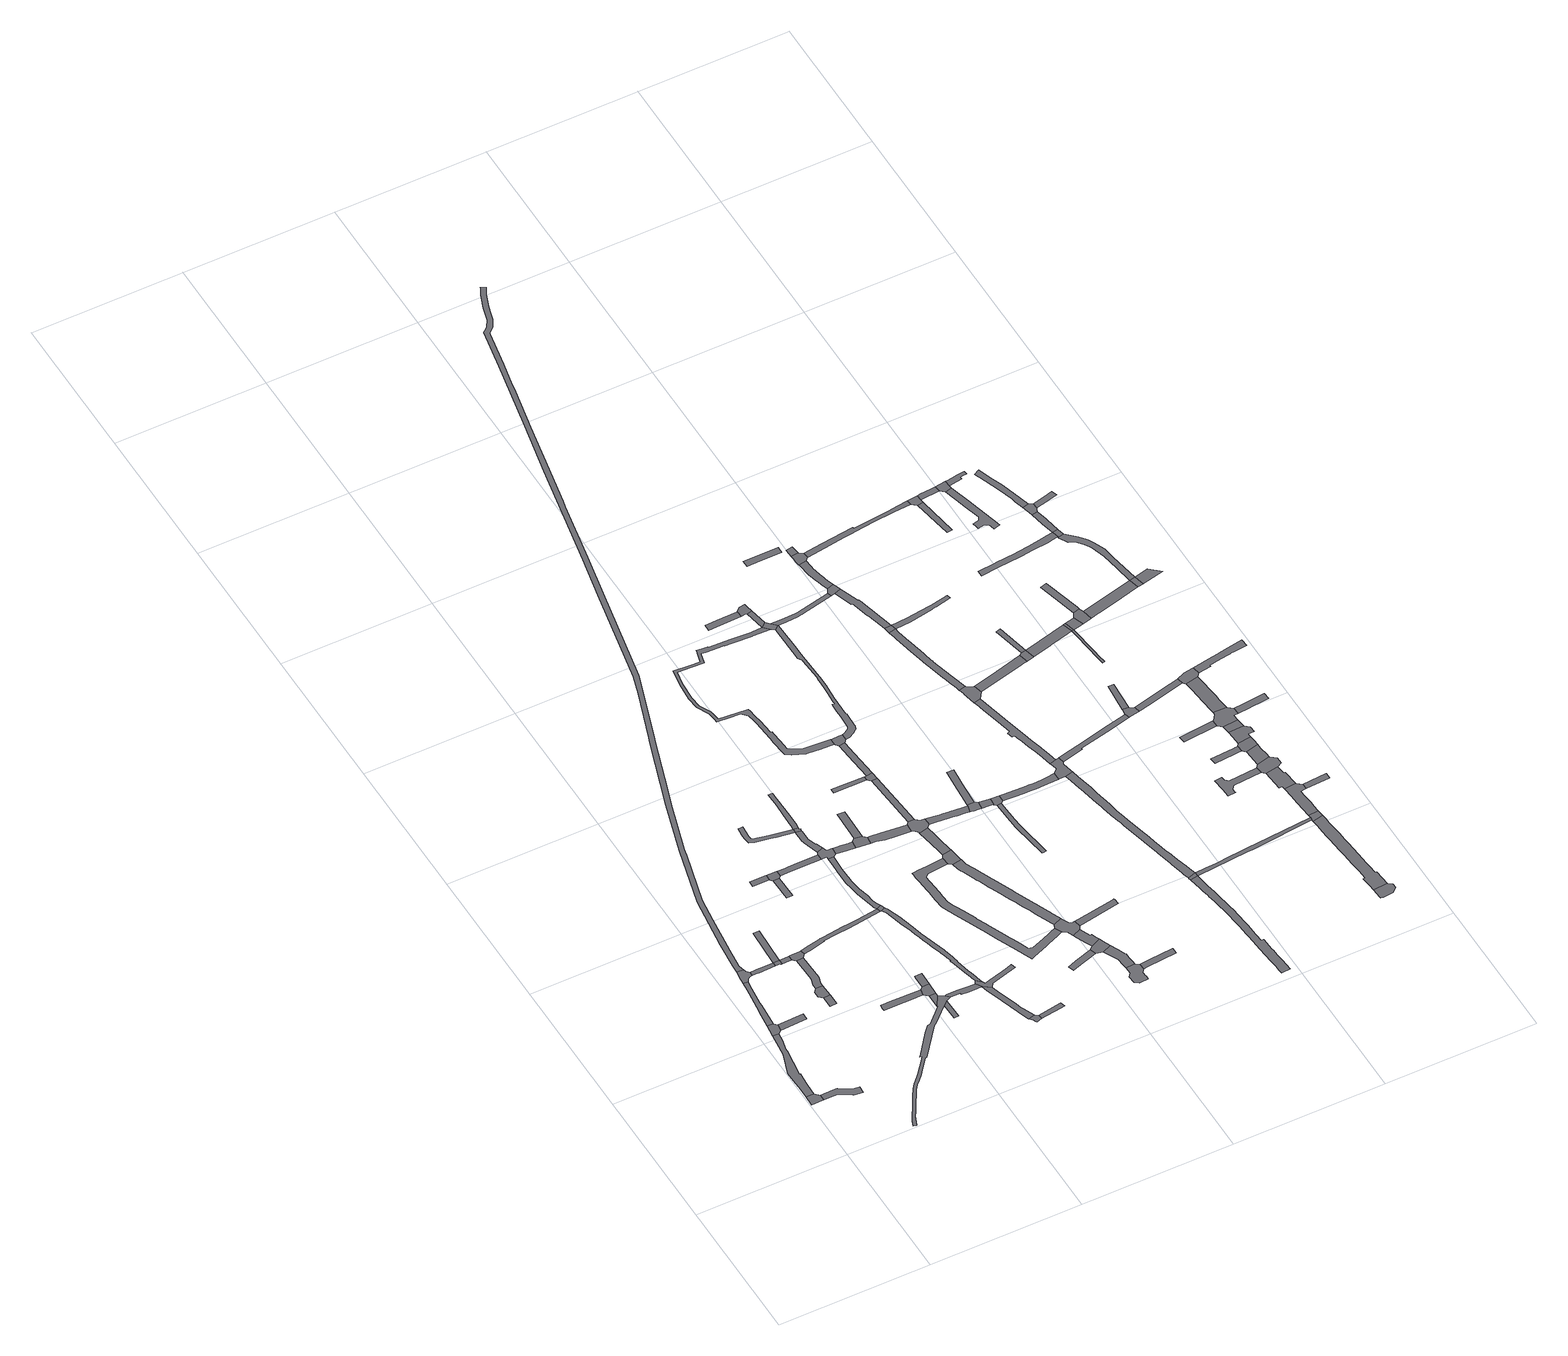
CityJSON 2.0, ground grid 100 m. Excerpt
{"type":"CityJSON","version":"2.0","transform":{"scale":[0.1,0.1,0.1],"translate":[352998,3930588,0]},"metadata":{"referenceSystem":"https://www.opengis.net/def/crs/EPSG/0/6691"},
"CityObjects":{
"road1":{"type":"Road","geometry":[{"type":"MultiSurface","lod":"1","boundaries":[[[0,1,2,3,4,5]]]}]},
"road2":{"type":"Road","attributes":{"RoadStructureAttribute.sectionType":"1"},"geometry":[{"type":"MultiSurface","lod":"1","boundaries":[[[6,7,8,9,10,11,5,4,12,13,14,15,16,17,18,19,20,21,22,23]]]}]},
"road3":{"type":"Road","attributes":{"RoadStructureAttribute.sectionType":"1"},"geometry":[{"type":"MultiSurface","lod":"1","boundaries":[[[2,24,25,26,27,28,29,30,31,32,33,3]]]}]},
"road4":{"type":"Road","geometry":[{"type":"MultiSurface","lod":"1","boundaries":[[[34,6,23,35,36,37]]]}]},
"road5":{"type":"Road","attributes":{"RoadStructureAttribute.sectionType":"1"},"geometry":[{"type":"MultiSurface","lod":"1","boundaries":[[[38,39,40,41,42,34,37,43,44,45,46]]]}]},
"road6":{"type":"Road","geometry":[{"type":"MultiSurface","lod":"1","boundaries":[[[47,48,36,35]]]}]},
"road7":{"type":"Road","geometry":[{"type":"MultiSurface","lod":"1","boundaries":[[[49,50,51,52,53,54,55,56,57,58,59,60,38,46]]]}]},
"road8":{"type":"Road","attributes":{"RoadStructureAttribute.sectionType":"1"},"geometry":[{"type":"MultiSurface","lod":"1","boundaries":[[[61,62,63,56,55,64,65,66,67,68]]]}]},
"road9":{"type":"Road","geometry":[{"type":"MultiSurface","lod":"1","boundaries":[[[67,69,70,71,72,68]]]}]},
"road10":{"type":"Road","attributes":{"RoadStructureAttribute.sectionType":"1"},"geometry":[{"type":"MultiSurface","lod":"1","boundaries":[[[73,74,75,76]]]}]},
"road11":{"type":"Road","attributes":{"RoadStructureAttribute.sectionType":"1"},"geometry":[{"type":"MultiSurface","lod":"1","boundaries":[[[77,78,79,76,75,80]]]}]},
"road12":{"type":"Road","attributes":{"RoadStructureAttribute.sectionType":"1"},"geometry":[{"type":"MultiSurface","lod":"1","boundaries":[[[81,82,68,72]]]}]},
"road13":{"type":"Road","attributes":{"RoadStructureAttribute.sectionType":"1"},"geometry":[{"type":"MultiSurface","lod":"1","boundaries":[[[83,84,72,71]]]}]},
"road14":{"type":"Road","attributes":{"RoadStructureAttribute.sectionType":"1"},"geometry":[{"type":"MultiSurface","lod":"1","boundaries":[[[85,86,87,77,80,88,89,90]]]}]},
"road15":{"type":"Road","attributes":{"RoadStructureAttribute.sectionType":"1"},"geometry":[{"type":"MultiSurface","lod":"1","boundaries":[[[91,92,93,94,95,96,97,98,99,100,101,102,103,104,105,106,107,108,109,110,111,112,113,114,115,116,117,118,119,120,121,122,123,124,125,126,127,128,129,130,131,132,133,134,135,136,137]]]}]},
"road16":{"type":"Road","geometry":[{"type":"MultiSurface","lod":"1","boundaries":[[[138,139,140,141,84,83,85,90]]]}]},
"road17":{"type":"Road","attributes":{"RoadStructureAttribute.sectionType":"1"},"geometry":[{"type":"MultiSurface","lod":"1","boundaries":[[[142,143,144,145,146,147,148,149]]]}]},
"road18":{"type":"Road","attributes":{"RoadStructureAttribute.sectionType":"1"},"geometry":[{"type":"MultiSurface","lod":"1","boundaries":[[[150,151,152,153]]]}]},
"road19":{"type":"Road","attributes":{"RoadStructureAttribute.sectionType":"1"},"geometry":[{"type":"MultiSurface","lod":"1","boundaries":[[[154,155,156,157,158,159,160,161,162,139,138,163,164,165,166,167,168,169,170,171]]]}]},
"road20":{"type":"Road","geometry":[{"type":"MultiSurface","lod":"1","boundaries":[[[94,172,173,95]]]}]},
"road21":{"type":"Road","attributes":{"RoadStructureAttribute.sectionType":"1"},"geometry":[{"type":"MultiSurface","lod":"1","boundaries":[[[174,175,91,137]]]}]},
"road22":{"type":"Road","geometry":[{"type":"MultiSurface","lod":"1","boundaries":[[[176,177,178,179]]]}]},
"road23":{"type":"Road","geometry":[{"type":"MultiSurface","lod":"1","boundaries":[[[180,149,148,173,172,181]]]}]},
"road24":{"type":"Road","geometry":[{"type":"MultiSurface","lod":"1","boundaries":[[[178,182,183,153,152,179]]]}]},
"road25":{"type":"Road","attributes":{"RoadStructureAttribute.sectionType":"1"},"geometry":[{"type":"MultiSurface","lod":"1","boundaries":[[[184,185,186,187,180,181]]]}]},
"road26":{"type":"Road","attributes":{"RoadStructureAttribute.sectionType":"1"},"geometry":[{"type":"MultiSurface","lod":"1","boundaries":[[[188,189,190,191,192,193,194,195,93,92,196,197,198,199,200,201,202]]]}]},
"road27":{"type":"Road","attributes":{"RoadStructureAttribute.sectionType":"1"},"geometry":[{"type":"MultiSurface","lod":"1","boundaries":[[[203,204,205,206,183,182,207,208,209]]]}]},
"road28":{"type":"Road","attributes":{"RoadStructureAttribute.sectionType":"1"},"geometry":[{"type":"MultiSurface","lod":"1","boundaries":[[[210,211,212,213,214,215,216,217,218,219,220,221,222,223,224,225,226]]]}]},
"road29":{"type":"Road","attributes":{"RoadStructureAttribute.sectionType":"1"},"geometry":[{"type":"MultiSurface","lod":"1","boundaries":[[[227,228,229,230,231,232,233,234,202,235,236,237,238,239,240]]]}]},
"road30":{"type":"Road","attributes":{"RoadStructureAttribute.sectionType":"1"},"geometry":[{"type":"MultiSurface","lod":"1","boundaries":[[[241,242,243,244,245,246,247,248,249,250,251,252,253,254,255,256,257,258,259,260,261,262,263,264,265,266,267,268,269,270,271,272,273,274,275,276,277,278,279,280]]]}]},
"road31":{"type":"Road","geometry":[{"type":"MultiSurface","lod":"1","boundaries":[[[171,170,256,255,281]]]}]},
"road32":{"type":"Road","geometry":[{"type":"MultiSurface","lod":"1","boundaries":[[[227,240,282,283,284,285,286]]]}]},
"road33":{"type":"Road","attributes":{"RoadStructureAttribute.sectionType":"1"},"geometry":[{"type":"MultiSurface","lod":"1","boundaries":[[[287,288,289,290,291,292,293,294,295,296,297,298,171,281,299,300,301,302,303,304,305,306,307,308]]]}]},
"road34":{"type":"Road","geometry":[{"type":"MultiSurface","lod":"1","boundaries":[[[309,310,311,312,313,314,315,316,280,279,188,202,234,317]]]}]},
"road35":{"type":"Road","geometry":[{"type":"MultiSurface","lod":"1","boundaries":[[[318,319,287,308,320,321,322,323,324,325,203,209]]]}]},
"road36":{"type":"Road","attributes":{"RoadStructureAttribute.sectionType":"1"},"geometry":[{"type":"MultiSurface","lod":"1","boundaries":[[[326,327,328,329,325,324,330,331,332,333,334,226]]]}]},
"road37":{"type":"Road","geometry":[{"type":"MultiSurface","lod":"1","boundaries":[[[334,335,336,337,210,226]]]}]},
"road38":{"type":"Road","geometry":[{"type":"MultiSurface","lod":"1","boundaries":[[[285,338,339,340,341,342,343,286]]]}]},
"road39":{"type":"Road","attributes":{"RoadStructureAttribute.sectionType":"1"},"geometry":[{"type":"MultiSurface","lod":"1","boundaries":[[[337,344,345,346,347,348,349,350,351,352,353,210]]]}]},
"road40":{"type":"Road","attributes":{"RoadStructureAttribute.sectionType":"1"},"geometry":[{"type":"MultiSurface","lod":"1","boundaries":[[[354,355,356,357,358,359,321,320]]]}]},
"road41":{"type":"Road","geometry":[{"type":"MultiSurface","lod":"1","boundaries":[[[356,355,360,361,362,363]]]}]},
"road42":{"type":"Road","attributes":{"RoadStructureAttribute.sectionType":"1"},"geometry":[{"type":"MultiSurface","lod":"1","boundaries":[[[362,364,365,363]]]}]},
"road43":{"type":"Road","attributes":{"RoadStructureAttribute.sectionType":"1"},"geometry":[{"type":"MultiSurface","lod":"1","boundaries":[[[366,367,368,369,370,371,372,373,374,375,376,377,378,379,380,381,382,383,384,385,386,387,388,389,390,391,392,393,394,395,396,397,398,399,400,401,402,403,404,405,406,407,408,409,410,411,412,413,414,415,416,417,418,419,420,421,422,423,424,425,426,427,428]]]}]},
"road44":{"type":"Road","attributes":{"RoadStructureAttribute.sectionType":"1"},"geometry":[{"type":"MultiSurface","lod":"1","boundaries":[[[429,430,431,432,361,360,433,434,435,436,437,438]]]}]},
"road45":{"type":"Road","attributes":{"RoadStructureAttribute.sectionType":"1"},"geometry":[{"type":"MultiSurface","lod":"1","boundaries":[[[439,440,441,442,443,444,445,446,447,448,449,450,451,452,453,454,455,456,457,458,459,460,461,462,463,464,465,466,467,468,469,470,471,472,473,474,475,476,477,478,479,480,481,482,483,484,485,486,487,488,489,490,59,58]]]}]},
"road46":{"type":"Road","geometry":[{"type":"MultiSurface","lod":"1","boundaries":[[[491,492,493,494,495,496,497]]]}]},
"road47":{"type":"Road","attributes":{"RoadStructureAttribute.sectionType":"1"},"geometry":[{"type":"MultiSurface","lod":"1","boundaries":[[[498,499,500,501]]]}]},
"road48":{"type":"Road","geometry":[{"type":"MultiSurface","lod":"1","boundaries":[[[502,503,504,505,393,392,506,507,508]]]}]},
"road49":{"type":"Road","attributes":{"RoadStructureAttribute.sectionType":"1"},"geometry":[{"type":"MultiSurface","lod":"1","boundaries":[[[509,510,511,512,513,505,504,514,515,516,517,518]]]}]},
"road50":{"type":"Road","attributes":{"RoadStructureAttribute.sectionType":"1"},"geometry":[{"type":"MultiSurface","lod":"1","boundaries":[[[507,519,520,521,522,523,524,525,526,527,528,529,530,531,532,533,534,535,536,537,538,539,540,541,542,543,544,545,546,547,548,549,550,551,552,553,554,555,556,557,558,559,560,561,562,508]]]}]},
"road51":{"type":"Road","geometry":[{"type":"MultiSurface","lod":"1","boundaries":[[[517,563,564,565,566,567,568,569,429,438,570,571,572,518]]]}]},
"road52":{"type":"Road","geometry":[{"type":"MultiSurface","lod":"1","boundaries":[[[573,574,575,576,541,540,428,427,577,578,579,580]]]}]},
"road53":{"type":"Road","attributes":{"RoadStructureAttribute.sectionType":"1"},"geometry":[{"type":"MultiSurface","lod":"1","boundaries":[[[581,582,569,568]]]}]},
"road54":{"type":"Road","attributes":{"RoadStructureAttribute.sectionType":"1"},"geometry":[{"type":"MultiSurface","lod":"1","boundaries":[[[583,584,585,586,587,579,578,588,589,590,591,592]]]}]},
"road55":{"type":"Road","geometry":[{"type":"MultiSurface","lod":"1","boundaries":[[[593,594,595,596,597,598,599,600,601,602,603,604,605,606]]]}]},
"road56":{"type":"Road","geometry":[{"type":"MultiSurface","lod":"1","boundaries":[[[607,608,609,583,592,491,497]]]}]},
"road57":{"type":"Road","attributes":{"RoadStructureAttribute.sectionType":"1"},"geometry":[{"type":"MultiSurface","lod":"1","boundaries":[[[610,611,612,613,614,615,616,617,618,619,620,621,622,623,624,625,626,627,628,629,630,631,632,633,634,635,636,637,638,639,640,641,642,643,644,645,646,647,648,649,650,651,652,653,654,655,656,657,658,659,660,661,662,663,664,665,666,667,668,669,670,671,672,673,674,675,676,677,678]]]}]},
"road58":{"type":"Road","attributes":{"RoadStructureAttribute.sectionType":"1"},"geometry":[{"type":"MultiSurface","lod":"1","boundaries":[[[607,679,680,681,682,600,599,683,684,685,686,687,608]]]}]},
"road59":{"type":"Road","geometry":[{"type":"MultiSurface","lod":"1","boundaries":[[[498,501,582,581,688,689]]]}]},
"road60":{"type":"Road","attributes":{"RoadStructureAttribute.sectionType":"1"},"geometry":[{"type":"MultiSurface","lod":"1","boundaries":[[[688,690,691,692,693,694,689]]]}]},
"road61":{"type":"Road","geometry":[{"type":"MultiSurface","lod":"1","boundaries":[[[691,695,696,697,698,678,677,692]]]}]},
"road62":{"type":"Road","attributes":{"RoadStructureAttribute.sectionType":"1"},"geometry":[{"type":"MultiSurface","lod":"1","boundaries":[[[699,700,701,702,703,704,565,564,705,706,707,708,709,710,711]]]}]},
"road63":{"type":"Road","geometry":[{"type":"MultiSurface","lod":"1","boundaries":[[[712,713,714,715,598,597]]]}]},
"road64":{"type":"Road","attributes":{"RoadStructureAttribute.sectionType":"1"},"geometry":[{"type":"MultiSurface","lod":"1","boundaries":[[[716,717,718,719,573,580]]]}]},
"road65":{"type":"Road","geometry":[{"type":"MultiSurface","lod":"1","boundaries":[[[720,711,710,721,722,723,724,725,726]]]}]},
"road66":{"type":"Road","attributes":{"RoadStructureAttribute.sectionType":"1"},"geometry":[{"type":"MultiSurface","lod":"1","boundaries":[[[727,728,729,730,731,732]]]}]},
"road67":{"type":"Road","attributes":{"RoadStructureAttribute.sectionType":"1"},"geometry":[{"type":"MultiSurface","lod":"1","boundaries":[[[733,734,735,736,737,738,739,740,741,742,743,744,745,746,747,748,749,750,751,752,753,754,696,695,755,756,757,758,759,760,761,762,763,764,765,766,767,768,769,770,771,772,773,774,775,776,777]]]}]},
"road68":{"type":"Road","attributes":{"RoadStructureAttribute.sectionType":"1"},"geometry":[{"type":"MultiSurface","lod":"1","boundaries":[[[778,779,780,781,720,726]]]}]},
"road69":{"type":"Road","attributes":{"RoadStructureAttribute.sectionType":"1"},"geometry":[{"type":"MultiSurface","lod":"1","boundaries":[[[782,725,724,783,784,785,786]]]}]},
"road70":{"type":"Road","attributes":{"RoadStructureAttribute.sectionType":"1"},"geometry":[{"type":"MultiSurface","lod":"1","boundaries":[[[787,788,789,790,791,792,793,794,795,796,797]]]}]},
"road71":{"type":"Road","geometry":[{"type":"MultiSurface","lod":"1","boundaries":[[[796,798,799,800,801,802,786,785,803,797]]]}]},
"road72":{"type":"Road","geometry":[{"type":"MultiSurface","lod":"1","boundaries":[[[804,732,731,805,806,807,808,809,810,811]]]}]},
"road73":{"type":"Road","attributes":{"RoadStructureAttribute.sectionType":"1"},"geometry":[{"type":"MultiSurface","lod":"1","boundaries":[[[812,808,807,644]]]}]},
"road74":{"type":"Road","geometry":[{"type":"MultiSurface","lod":"1","boundaries":[[[643,777,776,813,812,644]]]}]},
"road75":{"type":"Road","attributes":{"RoadStructureAttribute.sectionType":"1"},"geometry":[{"type":"MultiSurface","lod":"1","boundaries":[[[814,815,816,817,818,819,820,821,822,799,798,823,824,825,826,827,828,829,830,831]]]}]},
"road76":{"type":"Road","attributes":{"RoadStructureAttribute.sectionType":"1"},"geometry":[{"type":"MultiSurface","lod":"1","boundaries":[[[832,833,834,835,836,813,776,837,838,839,840,841,842,843]]]}]},
"road77":{"type":"Road","attributes":{"RoadStructureAttribute.sectionType":"1"},"geometry":[{"type":"MultiSurface","lod":"1","boundaries":[[[844,845,846,847,848,849,850,851,852,853,854,855,856,857,858,859,860,861,862,863,864,865,866,867,868,869,870,871,872,873,874,875,876,877,878,879,880,881,882,883,884,885,886,887,888,889,890,891,892,893]]]}]},
"road78":{"type":"Road","geometry":[{"type":"MultiSurface","lod":"1","boundaries":[[[894,895,896,844,893]]]}]},
"road79":{"type":"Road","attributes":{"RoadStructureAttribute.sectionType":"1"},"geometry":[{"type":"MultiSurface","lod":"1","boundaries":[[[897,898,899,900,901,902,903,904,905,906,907,908,909,910,911,912,913,914,915,916,917,918,919,920,921,922,895,894,923,924,925,926,927,928,929,930,931,932,933,934,935,936,937,938,939,940,941,942,943,944,945,946,947,948]]]}]},
"road80":{"type":"Road","attributes":{"RoadStructureAttribute.sectionType":"1"},"geometry":[{"type":"MultiSurface","lod":"1","boundaries":[[[949,950,951,952,953,954]]]}]},
"road81":{"type":"Road","geometry":[{"type":"MultiSurface","lod":"1","boundaries":[[[955,948,947,956,957,958,959,960,961,962,963,814,831]]]}]},
"road82":{"type":"Road","attributes":{"RoadStructureAttribute.sectionType":"1"},"geometry":[{"type":"MultiSurface","lod":"1","boundaries":[[[964,965,966,967,968,969,970,971,972,973,974,975,976,977,978,979,980,961,960,981,982,983,984,985,986,987,988,989]]]}]},
"road83":{"type":"Road","geometry":[{"type":"MultiSurface","lod":"1","boundaries":[[[990,991,992,993,964,989,994,995,996,997,998]]]}]},
"road84":{"type":"Road","attributes":{"RoadStructureAttribute.sectionType":"1"},"geometry":[{"type":"MultiSurface","lod":"1","boundaries":[[[997,999,1000,1001,1002,1003,1004,1005,1006,1007,1008,1009,1010,1011,1012,1013,1014,1015,1016,1017,1018,1019,1020,1021,1022,1023,1024,1025,998]]]}]},
"road85":{"type":"Road","geometry":[{"type":"MultiSurface","lod":"1","boundaries":[[[842,1026,1027,1028,1029,1030,843]]]}]},
"road86":{"type":"Road","geometry":[{"type":"MultiSurface","lod":"1","boundaries":[[[1010,1031,1032,1033,1011]]]}]},
"road87":{"type":"Road","attributes":{"RoadStructureAttribute.sectionType":"1"},"geometry":[{"type":"MultiSurface","lod":"1","boundaries":[[[1026,1034,1035,1036,1037,1032,1031,1038,1039,1040,1041,1042,1027]]]}]},
"road88":{"type":"Road","attributes":{"RoadStructureAttribute.sectionType":"1"},"geometry":[{"type":"MultiSurface","lod":"1","boundaries":[[[1029,1043,1044,1045,1046,1047,1048,1049,1050,1051,1052,1053,1054,1055,1030]]]}]},
"road89":{"type":"Road","geometry":[{"type":"MultiSurface","lod":"1","boundaries":[[[1056,1057,1058,1059,1050,1049,1060,1061,1062,1063,1064]]]}]},
"road90":{"type":"Road","attributes":{"RoadStructureAttribute.sectionType":"1"},"geometry":[{"type":"MultiSurface","lod":"1","boundaries":[[[1063,1065,1066,1064]]]}]},
"road91":{"type":"Road","attributes":{"RoadStructureAttribute.sectionType":"1"},"geometry":[{"type":"MultiSurface","lod":"1","boundaries":[[[1067,1068,995,994,1069,1070,1071,1072]]]}]},
"road92":{"type":"Road","attributes":{"RoadStructureAttribute.sectionType":"1"},"geometry":[{"type":"MultiSurface","lod":"1","boundaries":[[[1073,1074,1075,1076,1077,1078,1079,1080,1081,1082,959,958]]]}]},
"road93":{"type":"Road","attributes":{"RoadStructureAttribute.sectionType":"1"},"geometry":[{"type":"MultiSurface","lod":"1","boundaries":[[[1083,1084,1085,1086,1087,1088,1089,1090,1091,1092,1031,1010]]]}]},
"road94":{"type":"Road","attributes":{"RoadStructureAttribute.sectionType":"1"},"geometry":[{"type":"MultiSurface","lod":"1","boundaries":[[[1093,1094,1095,1096,1097,1098,1099,1100,1101,1102,1103,1104,1105,1106,894,893]]]}]},
"road95":{"type":"Road","geometry":[{"type":"MultiSurface","lod":"1","boundaries":[[[1107,1108,1109,1110,1067,1072]]]}]},
"road96":{"type":"Road","geometry":[{"type":"MultiSurface","lod":"1","boundaries":[[[1111,1112,1109,1108]]]}]},
"road97":{"type":"Road","attributes":{"RoadStructureAttribute.sectionType":"1"},"geometry":[{"type":"MultiSurface","lod":"1","boundaries":[[[1113,1114,1115,1116,1117,1118,1119,1120,1062,1061,1121,1122,1123,1124,1125,1126,1127,1128]]]}]},
"road98":{"type":"Road","geometry":[{"type":"MultiSurface","lod":"1","boundaries":[[[1129,1079,1078,1130,1131,1132,1133,1134,1135]]]}]},
"road99":{"type":"Road","geometry":[{"type":"MultiSurface","lod":"1","boundaries":[[[1136,1137,1138,1139,1140,1141,1142,1143,1144]]]}]},
"road100":{"type":"Road","geometry":[{"type":"MultiSurface","lod":"1","boundaries":[[[1134,1145,1146,1135]]]}]},
"road101":{"type":"Road","geometry":[{"type":"MultiSurface","lod":"1","boundaries":[[[1147,1148,1149,1150,1151,1152,1153,1154,1155,1156,1157,1158]]]}]},
"road102":{"type":"Road","attributes":{"RoadStructureAttribute.sectionType":"1"},"geometry":[{"type":"MultiSurface","lod":"1","boundaries":[[[1159,1108,1107,1160,1161,1162,1163,1164,1165,1166,1167,1168,1169,1170,1171,1172,1173,1174,1165,1175]]]}]},
"road103":{"type":"Road","attributes":{"RoadStructureAttribute.sectionType":"1"},"geometry":[{"type":"MultiSurface","lod":"1","boundaries":[[[1176,1177,1178,1179,1180,1181,1182,1183,1184,1185,1186,1187,1188,1189,1190,1191,1138,1137,1192,1193,1194,1195,1196,1197,1198,1199,1200,1201,1202,1203,1204,1205,1206,1207]]]}]},
"road104":{"type":"Road","geometry":[{"type":"MultiSurface","lod":"1","boundaries":[[[1208,1209,1210,1211,1212,1213,1214,1215]]]}]},
"road105":{"type":"Road","attributes":{"RoadStructureAttribute.sectionType":"1"},"geometry":[{"type":"MultiSurface","lod":"1","boundaries":[[[1216,1217,1218,1219]]]}]},
"road106":{"type":"Road","geometry":[{"type":"MultiSurface","lod":"1","boundaries":[[[1206,1220,1221,1097,1096,1207]]]}]},
"road107":{"type":"Road","geometry":[{"type":"MultiSurface","lod":"1","boundaries":[[[1222,1223,1221,1220,1224,1225,1226,1227,1228,1229,1230,1231,1232]]]}]},
"road108":{"type":"Road","attributes":{"RoadStructureAttribute.sectionType":"1"},"geometry":[{"type":"MultiSurface","lod":"1","boundaries":[[[1233,1132,1131,1234,1235,1236,1237,1238]]]}]},
"road109":{"type":"Road","geometry":[{"type":"MultiSurface","lod":"1","boundaries":[[[1165,1174,1239,1175]]]}]},
"road110":{"type":"Road","attributes":{"RoadStructureAttribute.sectionType":"1"},"geometry":[{"type":"MultiSurface","lod":"1","boundaries":[[[1231,1240,1241,1242,1243,1244,1245,1246,1232]]]}]},
"road111":{"type":"Road","geometry":[{"type":"MultiSurface","lod":"1","boundaries":[[[1244,1243,1247,1248,1249,1250,1147,1158]]]}]},
"road112":{"type":"Road","attributes":{"RoadStructureAttribute.sectionType":"1"},"geometry":[{"type":"MultiSurface","lod":"1","boundaries":[[[1251,1252,1253,1254,1239,1174]]]}]},
"road113":{"type":"Road","attributes":{"RoadStructureAttribute.sectionType":"1"},"geometry":[{"type":"MultiSurface","lod":"1","boundaries":[[[1249,1255,1256,1257,1258,1250]]]}]},
"road114":{"type":"Road","geometry":[{"type":"MultiSurface","lod":"1","boundaries":[[[1259,1208,1215,1260,1258,1257,1261,1262]]]}]},
"road115":{"type":"Road","attributes":{"RoadStructureAttribute.sectionType":"1"},"geometry":[{"type":"MultiSurface","lod":"1","boundaries":[[[1263,1264,1265,1266,1267,1268]]]}]},
"road116":{"type":"Road","geometry":[{"type":"MultiSurface","lod":"1","boundaries":[[[1269,1113,1128,1270,1263,1268,1271,1272]]]}]},
"road117":{"type":"Road","geometry":[{"type":"MultiSurface","lod":"1","boundaries":[[[1273,1274,1259,1262,1275,1276,1277,1278,1279,1280]]]}]},
"road118":{"type":"Road","attributes":{"RoadStructureAttribute.sectionType":"1"},"geometry":[{"type":"MultiSurface","lod":"1","boundaries":[[[1279,1281,1282,1280]]]}]},
"road119":{"type":"Road","geometry":[{"type":"MultiSurface","lod":"1","boundaries":[[[1252,1283,1284,1285,1286,1287,1253]]]}]},
"road120":{"type":"Road","geometry":[{"type":"MultiSurface","lod":"1","boundaries":[[[1288,1289,1290,1291,1219,1218,1292,1282,1281,1293,1294,1295,1296]]]}]},
"road121":{"type":"Road","attributes":{"RoadStructureAttribute.sectionType":"1"},"geometry":[{"type":"MultiSurface","lod":"1","boundaries":[[[1297,1298,1299,1300,1301,1302,1287,1286]]]}]},
"road122":{"type":"Road","attributes":{"RoadStructureAttribute.sectionType":"1"},"geometry":[{"type":"MultiSurface","lod":"1","boundaries":[[[1303,1304,1230,1229]]]}]},
"road123":{"type":"Road","attributes":{"RoadStructureAttribute.sectionType":"1"},"geometry":[{"type":"MultiSurface","lod":"1","boundaries":[[[1288,1305,1306,1307,1308,1309,1310,1311,1312,1313,1314,1289]]]}]},
"road124":{"type":"Road","attributes":{"RoadStructureAttribute.sectionType":"1"},"geometry":[{"type":"MultiSurface","lod":"1","boundaries":[[[1315,1316,1269,1272,1317,1318]]]}]},
"road125":{"type":"Road","attributes":{"RoadStructureAttribute.sectionType":"1"},"geometry":[{"type":"MultiSurface","lod":"1","boundaries":[[[1319,1320,1321,1322,1323,1324,1325,1326,1327,1328,1329,1330,1331,1332,1333,1334,1335,1336,1337]]]}]},
"road126":{"type":"Road","geometry":[{"type":"MultiSurface","lod":"1","boundaries":[[[1237,1308,1307,1338,1339,1340,1238]]]}]},
"road127":{"type":"Road","geometry":[{"type":"MultiSurface","lod":"1","boundaries":[[[1341,1342,1343,1318,1317,1344]]]}]},
"road128":{"type":"Road","attributes":{"RoadStructureAttribute.sectionType":"1"},"geometry":[{"type":"MultiSurface","lod":"1","boundaries":[[[1345,1346,1347,1348,1349,1350,1351,1352,1353,1354,1355,1356,1357,1358,1359,1341,1344]]]}]},
"road129":{"type":"Road","attributes":{"RoadStructureAttribute.sectionType":"1"},"geometry":[{"type":"MultiSurface","lod":"1","boundaries":[[[1295,1360,1361,1362,1363,1364,1365,1366,1296]]]}]},
"road130":{"type":"Road","attributes":{"RoadStructureAttribute.sectionType":"1"},"geometry":[{"type":"MultiSurface","lod":"1","boundaries":[[[1367,1368,1369,1284,1283,1370,1371,1372,1373,1374,1375,1376]]]}]},
"road131":{"type":"Road","attributes":{"RoadStructureAttribute.sectionType":"1"},"geometry":[{"type":"MultiSurface","lod":"1","boundaries":[[[1377,1378,1379,1343,1342,1380,1381,1382,1383]]]}]},
"road132":{"type":"Road","attributes":{"RoadStructureAttribute.sectionType":"1"},"geometry":[{"type":"MultiSurface","lod":"1","boundaries":[[[1338,1384,1385,1386,1387,1388,1389,1390,1391,1392,1393,1394,1395,1396,1397,1398,1399,1339]]]}]},
"road133":{"type":"Road","geometry":[{"type":"MultiSurface","lod":"1","boundaries":[[[1337,1336,1400,1401,1402]]]}]},
"road134":{"type":"Road","attributes":{"RoadStructureAttribute.sectionType":"1"},"geometry":[{"type":"MultiSurface","lod":"1","boundaries":[[[1403,1404,1405,1406,1407,1408,1337,1402]]]}]},
"road135":{"type":"Road","attributes":{"RoadStructureAttribute.sectionType":"1"},"geometry":[{"type":"MultiSurface","lod":"1","boundaries":[[[1400,1409,1410,1411,1412,1413,1414,1415,1416,1417,1418,1419,1420,1367,1421,1422,1423,1424,1425,1426,1427,1428,1429,1430,1401]]]}]},
"road136":{"type":"Road","attributes":{"RoadStructureAttribute.sectionType":"1"},"geometry":[{"type":"MultiSurface","lod":"1","boundaries":[[[1431,1432,1433,1434,1435,1436,1437,1438,1439,1440,1441,1442]]]}]},
"road137":{"type":"Road","geometry":[{"type":"MultiSurface","lod":"1","boundaries":[[[1443,1442,1441,1444,1407,1406,1445,1446,1447]]]}]},
"road138":{"type":"Road","geometry":[{"type":"MultiSurface","lod":"1","boundaries":[[[1448,1449,1421,1367,1376]]]}]},
"road139":{"type":"Road","attributes":{"RoadStructureAttribute.sectionType":"1"},"geometry":[{"type":"MultiSurface","lod":"1","boundaries":[[[1450,1451,1452,1453,1454,1455,1421,1449]]]}]},
"road140":{"type":"Road","attributes":{"RoadStructureAttribute.sectionType":"1"},"geometry":[{"type":"MultiSurface","lod":"1","boundaries":[[[1446,1456,1457,1458,1459,1447]]]}]}
},
"vertices":[
[11,446,0],[57,445,0],[90,446,0],[90,486,0],[61,515,0],[12,516,0],
[76,1035,0],[72,1003,0],[58,878,0],[8,731,0],[12,662,0],[14,582,0],[64,562,0],[66,593,0],[69,653,0],[70,676,0],[73,692,0],[64,693,0],[66,703,0],[92,890,0],[93,908,0],[94,916,0],[107,973,0],[114,1030,0],
[131,446,0],[182,447,0],[260,400,0],[264,397,0],[319,390,0],[323,436,0],[278,442,0],[275,443,0],[202,488,0],[176,488,0],
[86,1121,0],[138,1052,0],[143,1096,0],[125,1116,0],
[127,1482,0],[121,1426,0],[118,1395,0],[106,1282,0],[97,1211,0],[136,1277,0],[138,1302,0],[149,1423,0],[156,1479,0],
[315,1059,0],[314,1102,0],
[162,1490,0],[167,1497,0],[175,1503,0],[184,1509,0],[191,1512,0],[194,1512,0],[203,1512,0],[203,1541,0],[185,1561,0],[180,1576,0],[136,1580,0],[133,1540,0],
[301,1542,0],[247,1542,0],[227,1541,0],[234,1513,0],[249,1513,0],[325,1514,0],[357,1515,0],[357,1543,0],
[390,1515,0],[391,1509,0],[398,1510,0],[397,1544,0],
[480,1082,0],[526,1083,0],[524,1159,0],[478,1157,0],
[476,1245,0],[455,1223,0],[456,1178,0],[521,1246,0],
[409,1803,0],[369,1805,0],
[462,1511,0],[461,1545,0],
[484,1491,0],[488,1324,0],[475,1273,0],[521,1268,0],[534,1318,0],[529,1494,0],
[1091,794,0],[1129,813,0],[1103,833,0],[1066,856,0],[1022,783,0],[1029,783,0],[919,679,0],[917,677,0],[904,678,0],[878,650,0],[860,631,0],[745,482,0],[742,478,0],[754,475,0],[721,433,0],[696,400,0],[683,385,0],[656,352,0],[612,307,0],[586,275,0],[575,256,0],[566,242,0],[513,148,0],[510,142,0],[479,92,0],[459,53,0],[444,17,0],[464,9,0],[494,80,0],[495,84,0],[504,97,0],[520,122,0],[538,155,0],[587,240,0],[599,260,0],[623,292,0],[647,316,0],[672,342,0],[690,363,0],[692,365,0],[712,390,0],[753,443,0],[765,459,0],[775,458,0],[934,654,0],[948,666,0],[1064,772,0],
[548,1518,0],[542,1551,0],[531,1549,0],[472,1546,0],
[805,948,0],[740,949,0],[738,919,0],[738,902,0],[812,902,0],[915,903,0],[995,904,0],[1002,946,0],
[547,2173,0],[547,2133,0],[655,2132,0],[655,2172,0],
[951,1612,0],[940,1611,0],[898,1606,0],[852,1601,0],[714,1585,0],[693,1582,0],[689,1581,0],[681,1580,0],[589,1560,0],[590,1525,0],[675,1544,0],[698,1549,0],[698,1555,0],[699,1556,0],[794,1567,0],[872,1576,0],[1096,1604,0],[1093,1631,0],
[1066,878,0],[1022,879,0],
[1066,655,0],[1095,656,0],
[675,1959,0],[715,1960,0],[710,2116,0],[670,2113,0],
[1021,962,0],[1068,961,0],
[726,2132,0],[726,2172,0],
[1069,1056,0],[1047,1056,0],[1023,1056,0],[1023,1045,0],
[1302,835,0],[1286,834,0],[1248,835,0],[1220,837,0],[1193,840,0],[1186,840,0],[1182,840,0],[1119,842,0],[1181,812,0],[1186,812,0],[1193,811,0],[1192,800,0],[1241,796,0],[1290,794,0],[1327,797,0],
[997,2172,0],[839,2171,0],[807,2171,0],[779,2171,0],[772,2131,0],[878,2131,0],[997,2132,0],
[970,2418,0],[824,2445,0],[768,2456,0],[727,2464,0],[719,2469,0],[716,2495,0],[722,2575,0],[716,2575,0],[691,2575,0],[688,2523,0],[687,2511,0],[686,2494,0],[691,2448,0],[722,2434,0],[819,2417,0],[852,2411,0],[968,2390,0],
[1483,455,0],[1450,532,0],[1445,545,0],[1432,585,0],[1400,680,0],[1398,687,0],[1393,705,0],[1377,764,0],[1327,795,0],[1337,753,0],[1353,701,0],[1432,460,0],[1438,449,0],[1441,442,0],
[1342,851,0],[1334,882,0],[1323,927,0],[1317,950,0],[1296,1037,0],[1297,1051,0],[1293,1069,0],[1290,1092,0],[1275,1149,0],[1273,1157,0],[1220,1340,0],[1203,1404,0],[1174,1511,0],[1141,1602,0],[1134,1617,0],[1108,1605,0],[1124,1577,0],[1159,1450,0],[1164,1434,0],[1179,1383,0],[1180,1379,0],[1188,1347,0],[1197,1313,0],[1205,1283,0],[1215,1248,0],[1227,1207,0],[1239,1168,0],[1246,1145,0],[1253,1119,0],[1264,1082,0],[1269,1065,0],[1262,1065,0],[1265,1055,0],[1267,1048,0],[1276,1011,0],[1293,942,0],[1304,895,0],[1307,882,0],[1314,858,0],[1349,828,0],
[1122,1644,0],
[1457,422,0],[1466,407,0],[1470,396,0],[1508,410,0],[1505,440,0],
[1034,2115,0],[1032,2047,0],[1031,2017,0],[1030,2008,0],[1031,1893,0],[1040,1843,0],[1043,1823,0],[1045,1807,0],[1046,1800,0],[1049,1791,0],[1079,1660,0],[1080,1652,0],[1110,1672,0],[1100,1704,0],[1095,1753,0],[1077,1820,0],[1068,1887,0],[1067,1893,0],[1067,1912,0],[1066,1986,0],[1064,2021,0],[1070,2114,0],
[1476,814,0],[1569,839,0],[1559,869,0],[1531,860,0],[1487,848,0],[1437,835,0],[1385,820,0],[1354,812,0],[1394,791,0],
[1033,2132,0],[1034,2129,0],[1090,2129,0],[1093,2178,0],[1060,2180,0],[1056,2182,0],[1047,2206,0],[1007,2191,0],
[969,2310,0],[972,2300,0],[975,2289,0],[981,2267,0],[1029,2253,0],[1025,2252,0],[1005,2312,0],[1006,2380,0],[1006,2387,0],
[1008,2402,0],[1000,2403,0],[1001,2416,0],
[1522,412,0],[1534,413,0],[1608,423,0],[1671,431,0],[1665,465,0],[1606,456,0],
[1003,2453,0],[1004,2549,0],[1002,2718,0],[1002,2729,0],[999,2728,0],[975,2728,0],[976,2632,0],[974,2547,0],[971,2454,0],[971,2448,0],
[1165,2122,0],[1216,2117,0],[1221,2166,0],[1197,2169,0],[1151,2173,0],[1116,2176,0],
[1308,2107,0],[1313,2158,0],[1293,2180,0],[1243,2186,0],
[1298,2399,0],[1249,2401,0],
[1888,989,0],[1862,979,0],[1791,950,0],[1789,949,0],[1737,928,0],[1707,937,0],[1684,993,0],[1664,1039,0],[1653,1066,0],[1648,1078,0],[1619,1148,0],[1596,1201,0],[1584,1228,0],[1560,1285,0],[1555,1298,0],[1520,1382,0],[1500,1427,0],[1492,1445,0],[1476,1483,0],[1472,1535,0],[1470,1577,0],[1467,1623,0],[1463,1676,0],[1461,1713,0],[1481,1735,0],[1559,1744,0],[1620,1749,0],[1615,1800,0],[1533,1793,0],[1461,1786,0],[1458,1786,0],[1404,1781,0],[1406,1768,0],[1407,1741,0],[1411,1690,0],[1412,1684,0],[1417,1601,0],[1420,1554,0],[1421,1537,0],[1422,1527,0],[1425,1469,0],[1427,1465,0],[1434,1447,0],[1466,1373,0],[1502,1288,0],[1512,1264,0],[1542,1195,0],[1548,1180,0],[1570,1129,0],[1591,1078,0],[1607,1040,0],[1617,1018,0],[1642,958,0],[1668,898,0],[1680,868,0],[1687,852,0],[1709,861,0],[1775,888,0],[1806,900,0],[1832,911,0],[1905,941,0],[1940,955,0],[1919,1002,0],
[1564,2135,0],[1462,2144,0],[1400,2150,0],[1340,2155,0],[1344,2104,0],[1395,2091,0],[1404,2089,0],[1456,2085,0],[1512,2080,0],[1558,2076,0],
[172,1619,0],[186,1751,0],[216,2012,0],[237,2176,0],[329,2533,0],[341,2583,0],[446,2934,0],[482,3044,0],[604,3414,0],[611,3432,0],[731,3789,0],[772,3923,0],[906,4593,0],[964,4888,0],[1046,5304,0],[1054,5347,0],[1106,5609,0],[1174,5953,0],[1232,6243,0],[1247,6321,0],[1276,6467,0],[1323,6713,0],[1326,6728,0],[1361,6756,0],[1362,6759,0],[1393,6813,0],[1403,6850,0],[1421,6911,0],[1456,7005,0],[1481,7054,0],[1452,7069,0],[1452,7068,0],[1427,7018,0],[1390,6921,0],[1363,6826,0],[1336,6778,0],[1318,6763,0],[1296,6746,0],[1245,6473,0],[1147,5980,0],[1075,5615,0],[932,4888,0],[875,4599,0],[741,3931,0],[701,3799,0],[587,3463,0],[574,3424,0],[415,2944,0],[310,2591,0],[205,2181,0],[158,1816,0],[140,1633,0],
[2017,753,0],[1900,714,0],[1866,703,0],[1840,694,0],[1853,654,0],[1879,663,0],[2030,713,0],
[1529,2589,0],[1315,2590,0],[1315,2560,0],[1529,2559,0],
[1704,1754,0],[1697,1800,0],[1692,1835,0],[1631,1826,0],[1622,1750,0],[1646,1732,0],[1706,1741,0],
[1597,2035,0],[1605,1986,0],[1613,1937,0],[1617,1914,0],[1624,1873,0],[1688,1856,0],[1675,1936,0],[1667,1995,0],[1657,2056,0],[1597,2040,0],
[1653,1687,0],[1662,1665,0],[1669,1648,0],[1691,1597,0],[1709,1552,0],[1716,1537,0],[1727,1509,0],[1743,1470,0],[1765,1421,0],[1789,1361,0],[1791,1358,0],[1806,1321,0],[1817,1295,0],[1831,1264,0],[1841,1240,0],[1858,1200,0],[1870,1169,0],[1875,1158,0],[1885,1134,0],[1903,1091,0],[1921,1049,0],[1930,1030,0],[1986,1053,0],[1978,1072,0],[1962,1109,0],[1952,1135,0],[1939,1167,0],[1914,1226,0],[1912,1230,0],[1879,1308,0],[1872,1325,0],[1851,1375,0],[1850,1378,0],[1812,1467,0],[1789,1522,0],[1779,1546,0],[1752,1611,0],[1738,1643,0],[1727,1669,0],[1720,1686,0],[1717,1693,0],[1714,1700,0],[1711,1714,0],[1708,1732,0],
[1668,2067,0],[1678,2078,0],[1676,2126,0],[1647,2129,0],[1634,2142,0],[1623,2153,0],[1583,2152,0],[1573,2074,0],[1592,2056,0],[1595,2053,0],
[2045,994,0],[2028,991,0],[2007,1005,0],[1990,1042,0],[1967,942,0],[1984,901,0],[2039,924,0],[2053,950,0],
[1590,2543,0],[1551,2539,0],
[2104,803,0],[2094,825,0],[2082,856,0],[2071,852,0],[2058,883,0],[1993,878,0],[2011,836,0],[2017,826,0],[2035,786,0],[2041,776,0],
[2201,390,0],[2199,415,0],[2199,417,0],[2196,451,0],[2214,473,0],[2211,513,0],[2189,531,0],[2128,526,0],[2130,509,0],[2132,481,0],[2110,455,0],[2116,405,0],[2127,396,0],[2140,385,0],
[2075,704,0],[2135,730,0],[2122,760,0],
[1323,2957,0],[1285,2977,0],[1245,2998,0],[1240,3078,0],[1236,3139,0],[1234,3158,0],[1225,3158,0],[1225,3164,0],[1217,3267,0],[1210,3314,0],[1202,3370,0],[1200,3382,0],[1072,3393,0],[1010,3399,0],[1003,3459,0],[1002,3464,0],[1002,3465,0],[963,3543,0],[957,3619,0],[965,3747,0],[982,3837,0],[1071,3832,0],[1152,3827,0],[1171,3903,0],[1178,3902,0],[1201,3899,0],[1282,3896,0],[1324,3895,0],[1323,3889,0],[1375,3886,0],[1499,3880,0],[1502,3880,0],[1620,3878,0],[1620,3877,0],[1584,3913,0],[1515,3912,0],[1509,3912,0],[1376,3919,0],[1234,3925,0],[1233,3931,0],[1204,3933,0],[1161,3938,0],[1160,3932,0],[1156,3917,0],[1138,3846,0],[1074,3850,0],[966,3857,0],[947,3748,0],[938,3619,0],[946,3537,0],[986,3459,0],[991,3406,0],[993,3382,0],[1072,3375,0],[1143,3369,0],[1178,3336,0],[1185,3288,0],[1188,3264,0],[1199,3116,0],[1202,3078,0],[1209,2986,0],[1211,2965,0],[1246,2943,0],[1323,2911,0],[1339,2910,0],[1412,2903,0],[1474,2900,0],[1501,2897,0],[1504,2942,0],
[2084,685,0],[2118,614,0],[2121,608,0],[2125,563,0],[2188,550,0],[2183,593,0],[2181,624,0],[2179,628,0],[2157,681,0],
[1586,2592,0],[1546,2588,0],
[1569,2781,0],[1561,2880,0],[1522,2875,0],[1529,2778,0],[1540,2655,0],
[1581,2902,0],[1579,2944,0],[1558,2943,0],[1516,2941,0],
[1905,2101,0],[1834,2108,0],[1828,2109,0],[1794,2112,0],[1768,2115,0],[1745,2118,0],[1726,2073,0],[1799,2065,0],[1825,2062,0],[1852,2059,0],[1906,2054,0],[1932,2051,0],[1944,2096,0],
[2247,476,0],[2441,493,0],[2438,533,0],[2281,519,0],
[2336,998,0],[2331,1036,0],[2330,1042,0],[2321,1041,0],
[1945,2107,0],[1942,2049,0],[1958,2047,0],[1995,2044,0],[2007,2043,0],[2011,2091,0],[1990,2104,0],
[1380,4089,0],[1301,4086,0],[1302,4043,0],[1379,4047,0],[1519,4052,0],[1518,4093,0],
[1646,3600,0],[1654,3588,0],[1661,3571,0],[1662,3569,0],[1671,3414,0],[1671,3411,0],[1670,3402,0],[1667,3320,0],[1665,3279,0],[1660,3197,0],[1660,3196,0],[1660,3182,0],[1660,3181,0],[1645,3181,0],[1643,3163,0],[1642,3122,0],[1642,3074,0],[1642,3049,0],[1637,2985,0],[1635,2977,0],[1624,2963,0],[1595,2945,0],[1607,2906,0],[1640,2920,0],[1643,2924,0],[1653,2932,0],[1664,2942,0],[1668,2945,0],[1680,2968,0],[1679,2978,0],[1683,3077,0],[1677,3077,0],[1678,3180,0],[1679,3211,0],[1679,3216,0],[1684,3310,0],[1685,3319,0],[1686,3404,0],[1686,3414,0],[1682,3517,0],[1679,3596,0],[1678,3640,0],[1677,3672,0],[1671,3884,0],[1641,3859,0],
[1998,2233,0],[2009,2387,0],[1964,2390,0],[1953,2236,0],
[2063,2087,0],[2050,2040,0],[2078,2038,0],[2082,2037,0],[2085,2085,0],
[2103,1874,0],[2106,1820,0],[2108,1805,0],[2141,1562,0],[2152,1564,0],[2170,1567,0],[2137,1811,0],[2135,1822,0],[2133,1874,0],[2125,2022,0],[2095,2020,0],
[2140,2035,0],[2143,2081,0],[2130,2082,0],[2129,2082,0],[2113,2083,0],[2081,2034,0],
[1542,4117,0],[1552,4054,0],[1555,4052,0],[1559,4050,0],[1593,4057,0],[1589,4078,0],[1589,4081,0],[1582,4123,0],
[1616,3943,0],
[1640,3917,0],
[2506,2085,0],[2453,2076,0],[2426,2075,0],[2366,2072,0],[2335,2074,0],[2303,2075,0],[2238,2077,0],[2178,2080,0],[2150,2080,0],[2168,2034,0],[2206,2033,0],[2234,2031,0],[2294,2029,0],[2328,2029,0],[2357,2027,0],[2412,2029,0],[2473,2030,0],[2508,2031,0],
[1832,3922,0],[1829,3922,0],[1807,3921,0],[1713,3915,0],[1645,3917,0],[1730,3885,0],[1804,3891,0],[1833,3894,0],[1836,3894,0],[1881,3904,0],[2053,3943,0],[2047,3970,0],
[2793,961,0],[2802,917,0],[2808,879,0],[2810,871,0],[2811,858,0],[2813,847,0],[2816,830,0],[2822,799,0],[2822,798,0],[2827,767,0],[2830,749,0],[2840,691,0],[2844,665,0],[2846,657,0],[2847,653,0],[2848,643,0],[2849,635,0],[2854,597,0],[2857,566,0],[2860,537,0],[2862,515,0],[2862,505,0],[2866,464,0],[2868,433,0],[2870,410,0],[2874,364,0],[2877,324,0],[2884,238,0],[2890,164,0],[2894,125,0],[2897,89,0],[2899,60,0],[2958,63,0],[2955,102,0],[2950,149,0],[2946,199,0],[2943,245,0],[2941,256,0],[2934,343,0],[2919,343,0],[2912,442,0],[2912,446,0],[2909,494,0],[2899,605,0],[2898,614,0],[2874,771,0],[2871,786,0],[2867,815,0],[2856,878,0],[2844,972,0],
[2841,997,0],[2789,980,0],[2789,976,0],
[2564,1985,0],[2580,1915,0],[2588,1873,0],[2589,1869,0],[2597,1833,0],[2604,1797,0],[2611,1760,0],[2619,1724,0],[2625,1695,0],[2630,1674,0],[2638,1634,0],[2650,1582,0],[2657,1552,0],[2663,1523,0],[2677,1467,0],[2688,1418,0],[2703,1356,0],[2719,1289,0],[2723,1272,0],[2735,1217,0],[2740,1196,0],[2753,1137,0],[2756,1123,0],[2767,1077,0],[2776,1036,0],[2780,1021,0],[2833,1030,0],[2822,1071,0],[2803,1143,0],[2791,1188,0],[2790,1193,0],[2789,1198,0],[2783,1220,0],[2777,1243,0],[2771,1270,0],[2755,1336,0],[2746,1376,0],[2737,1416,0],[2722,1478,0],[2703,1562,0],[2696,1593,0],[2683,1650,0],[2674,1698,0],[2671,1717,0],[2665,1747,0],[2660,1775,0],[2649,1835,0],[2643,1868,0],[2640,1883,0],[2615,2000,0],[2606,2044,0],[2554,2033,0],
[1971,4430,0],[1806,4429,0],[1741,4428,0],[1742,4383,0],[1804,4384,0],[1971,4385,0],
[2519,2032,0],[2602,2059,0],[2588,2125,0],[2597,2139,0],[2588,2180,0],[2567,2175,0],[2523,2164,0],[2530,2138,0],[2537,2107,0],
[2372,2799,0],[2374,2788,0],[2376,2781,0],[2376,2780,0],[2390,2722,0],[2414,2620,0],[2424,2573,0],[2442,2500,0],[2425,2492,0],[2433,2456,0],[2451,2456,0],[2457,2436,0],[2467,2397,0],[2473,2373,0],[2479,2347,0],[2493,2290,0],[2508,2227,0],[2553,2235,0],[2538,2297,0],[2537,2303,0],[2529,2336,0],[2517,2385,0],[2510,2414,0],[2504,2436,0],[2465,2604,0],[2417,2808,0],
[2345,2926,0],[2352,2893,0],[2353,2887,0],[2358,2866,0],[2448,2856,0],[2433,2914,0],[2429,2913,0],[2388,2938,0],[2344,2929,0],
[2340,3125,0],[2337,3136,0],[2335,3146,0],[2321,3200,0],[2319,3206,0],[2316,3221,0],[2295,3324,0],[2292,3338,0],[2280,3396,0],[2270,3441,0],[2258,3506,0],[2256,3532,0],[2208,3523,0],[2217,3476,0],[2220,3461,0],[2228,3423,0],[2231,3406,0],[2240,3359,0],[2245,3336,0],[2267,3231,0],[2269,3224,0],[2279,3181,0],[2282,3169,0],[2310,3061,0],[2312,3054,0],[2323,3013,0],[2338,2952,0],
[2081,3949,0],[2127,3965,0],[2113,4006,0],[2109,4017,0],[2064,4002,0],
[2247,3571,0],[2200,3566,0],[2201,3562,0],
[2122,3828,0],[2132,3826,0],[2163,3708,0],[2167,3693,0],[2181,3826,0],[2178,3838,0],[2170,3838,0],[2169,3846,0],[2134,3945,0],
[2094,4059,0],[2081,4115,0],[2079,4125,0],[2070,4161,0],[2069,4171,0],[2068,4172,0],[2061,4258,0],[2008,4247,0],[2022,4153,0],[2039,4083,0],[2040,4080,0],[2048,4047,0],[2052,4034,0],
[2004,4304,0],[2003,4278,0],[2003,4277,0],[2007,4250,0],[2074,4273,0],[2082,4275,0],[2076,4317,0],[2052,4334,0],[2003,4331,0],
[2042,4393,0],[2000,4385,0],
[2783,3003,0],[2605,2958,0],[2464,2860,0],[2756,2933,0],[2778,2938,0],[2798,2943,0],
[2672,2157,0],[2742,2174,0],[2740,2182,0],[2936,2227,0],[3000,2241,0],[3101,2266,0],[3093,2300,0],[2927,2261,0],[2732,2214,0],[2639,2192,0],
[2360,3541,0],[2515,3570,0],[2536,3574,0],[2545,3576,0],[2651,3599,0],[2645,3624,0],[2597,3615,0],[2531,3602,0],[2509,3597,0],[2356,3580,0],
[3187,998,0],[3227,1002,0],[3248,1005,0],[3637,1045,0],[3641,1064,0],[3361,1041,0],[3266,1033,0],[3223,1029,0],[3146,1021,0],[3081,1016,0],[2986,1007,0],[2968,1006,0],[2931,1004,0],[2921,1003,0],
[2849,2955,0],[2832,3023,0],[2803,3016,0],[2798,3015,0],
[2784,3242,0],[2754,3235,0],
[2803,4394,0],[2689,4380,0],[2684,4379,0],[2550,4363,0],[2426,4351,0],[2424,4361,0],[2208,4335,0],[2164,4329,0],[2167,4287,0],[2344,4313,0],[2398,4320,0],[2425,4324,0],[2553,4341,0],[2687,4353,0],[2693,4353,0],[2808,4360,0],
[3096,2337,0],[3126,2272,0],[3175,2282,0],[3168,2320,0],[3161,2322,0],[3139,2339,0],[3097,2343,0],
[3802,372,0],[3777,392,0],[3682,384,0],[3688,319,0],[3689,308,0],[3701,309,0],[3702,306,0],[3773,311,0],[3805,338,0],
[3151,2541,0],[3113,2543,0],
[3556,1560,0],[3368,1547,0],[3345,1566,0],[3343,1592,0],[3293,1588,0],[3300,1505,0],[3305,1445,0],[3355,1449,0],[3354,1455,0],[3352,1479,0],[3372,1502,0],[3560,1515,0],
[2939,3050,0],[2884,2964,0],[2957,2982,0],[2975,2987,0],[2983,2989,0],[3114,3021,0],[3139,3029,0],[3164,2825,0],[3165,2815,0],[3169,2784,0],[3177,2722,0],[3192,2724,0],[3183,2786,0],[3180,2814,0],[3178,2827,0],[3154,3031,0],[3122,3096,0],
[3642,990,0],[3648,931,0],[3651,888,0],[3654,860,0],[3654,854,0],[3658,812,0],[3663,754,0],[3667,706,0],[3670,673,0],[3675,621,0],[3678,584,0],[3680,561,0],[3684,525,0],[3686,490,0],[3673,489,0],[3678,431,0],[3768,500,0],[3757,501,0],[3752,563,0],[3749,590,0],[3746,634,0],[3742,677,0],[3741,678,0],[3738,726,0],[3732,788,0],[3729,820,0],[3725,872,0],[3722,908,0],[3715,976,0],[3712,1015,0],[3710,1044,0],[3639,1030,0],
[3541,1762,0],[3525,1761,0],[3513,1760,0],[3358,1750,0],[3362,1709,0],[3494,1717,0],[3514,1719,0],[3544,1720,0],
[3282,1988,0],[3286,1943,0],[3512,1964,0],[3512,2010,0],
[3705,1089,0],[3639,1083,0],
[3623,1269,0],[3628,1204,0],[3701,1137,0],[3699,1167,0],[3693,1237,0],[3690,1270,0],[3689,1275,0],[3728,1278,0],[3725,1317,0],[3695,1343,0],[3617,1336,0],
[3439,2387,0],[3186,2284,0],[3281,2306,0],[3419,2339,0],[3504,2360,0],[3497,2402,0],
[3137,3099,0],
[3684,1449,0],[3674,1448,0],[3668,1501,0],[3668,1510,0],[3583,1495,0],[3594,1360,0],[3615,1362,0],
[3699,1529,0],[3698,1571,0],[3660,1601,0],[3576,1582,0],
[3203,3043,0],[3225,3048,0],[3201,3115,0],[3165,3106,0],
[3658,1629,0],[3652,1691,0],[3650,1723,0],[3566,1702,0],
[3557,1784,0],[3555,1711,0],[3647,1758,0],[3643,1792,0],
[2839,4335,0],[2857,4230,0],[2869,4165,0],[2887,4064,0],[2921,4069,0],[2879,4341,0],
[2872,4403,0],[2824,4347,0],[2877,4354,0],[2875,4363,0],
[3552,1842,0],[3555,1812,0],[3642,1810,0],[3641,1820,0],[3684,1823,0],[3681,1865,0],[3651,1888,0],[3548,1886,0],
[3645,1949,0],[3543,1938,0],
[3289,3064,0],[3272,3133,0],[3267,3153,0],[3264,3164,0],[3219,3152,0],
[3634,2066,0],[3546,2067,0],[3547,2051,0],[3518,2011,0],[3517,1961,0],[3641,1990,0],[3647,1990,0],[3669,1992,0],[3665,2039,0],
[3259,3182,0],[3224,3315,0],[3210,3369,0],[3193,3433,0],[3149,3421,0],[3191,3259,0],
[3889,1289,0],[3886,1329,0],
[3626,2145,0],[3624,2174,0],[3605,2358,0],[3521,2343,0],[3526,2293,0],[3532,2224,0],[3536,2181,0],[3537,2170,0],[3540,2135,0],[3541,2122,0],
[2971,4413,0],[2894,4406,0],[3003,4377,0],[2998,4416,0],
[3412,3769,0],[3382,3764,0],[3345,3759,0],[3249,3741,0],[3169,3732,0],[3151,3729,0],[3020,3717,0],[3014,3717,0],[2892,3705,0],[2896,3665,0],[3018,3677,0],[3155,3690,0],[3175,3692,0],[3254,3701,0],[3362,3713,0],[3390,3718,0],[3422,3726,0],[3429,3728,0],[3420,3771,0],
[3625,2383,0],[3616,2434,0],[3550,2423,0],
[3076,4362,0],[3074,4383,0],[3069,4424,0],[3033,4351,0],
[3069,4211,0],[3070,4208,0],[3104,4084,0],[3090,4058,0],[3084,4057,0],[3051,4052,0],[3055,4027,0],[3058,4007,0],[3101,4014,0],[3127,3999,0],[3138,3959,0],[3182,3971,0],[3171,4011,0],[3148,4096,0],[3113,4223,0],
[3749,1999,0],[3775,2002,0],[3825,2006,0],[3883,2012,0],[3879,2058,0],[3824,2053,0],[3731,2045,0],
[3627,3221,0],[3396,3163,0],[3297,3139,0],[3313,3070,0],[3349,3079,0],[3402,3092,0],[3412,3094,0],[3460,3106,0],[3521,3122,0],[3644,3152,0],
[3206,4442,0],[3156,4435,0],[3094,4427,0],[3163,4398,0],[3160,4411,0],[3184,4415,0],[3209,4419,0],
[3710,2397,0],[3709,2407,0],[3713,2408,0],[3729,2410,0],[3790,2420,0],[3857,2431,0],[3866,2432,0],[3883,2434,0],[3903,2436,0],[3940,2440,0],[3974,2443,0],[3969,2495,0],[3867,2478,0],[3804,2467,0],[3795,2465,0],[3753,2457,0],
[3430,3722,0],[3469,3731,0],[3459,3778,0],
[3441,3871,0],[3438,3886,0],[3424,3949,0],[3422,3958,0],[3383,3949,0],[3402,3860,0],
[3432,3711,0],[3433,3708,0],[3459,3664,0],[3462,3659,0],[3491,3645,0],[3507,3633,0],[3512,3626,0],[3533,3599,0],[3555,3564,0],[3561,3551,0],[3590,3460,0],[3608,3344,0],[3666,3231,0],[3649,3334,0],[3633,3427,0],[3620,3510,0],[3589,3589,0],[3572,3618,0],[3566,3626,0],[3546,3651,0],[3533,3667,0],[3511,3689,0],
[3385,4112,0],[3345,4241,0],[3319,4313,0],[3283,4413,0],[3247,4394,0],[3257,4365,0],[3260,4357,0],[3308,4228,0],[3342,4117,0],[3348,4087,0],[3364,4028,0],[3404,4038,0],
[3410,4035,0],[3373,3993,0],[3428,3974,0],[3433,3986,0],[3430,4024,0],
[3659,3155,0],[3683,3161,0],
[3717,3169,0],[3799,3186,0],[3828,3192,0],[3760,3252,0],[3699,3239,0],[3670,3232,0],
[3515,4003,0],[3585,4022,0],[3574,4060,0],[3505,4041,0]
]}
